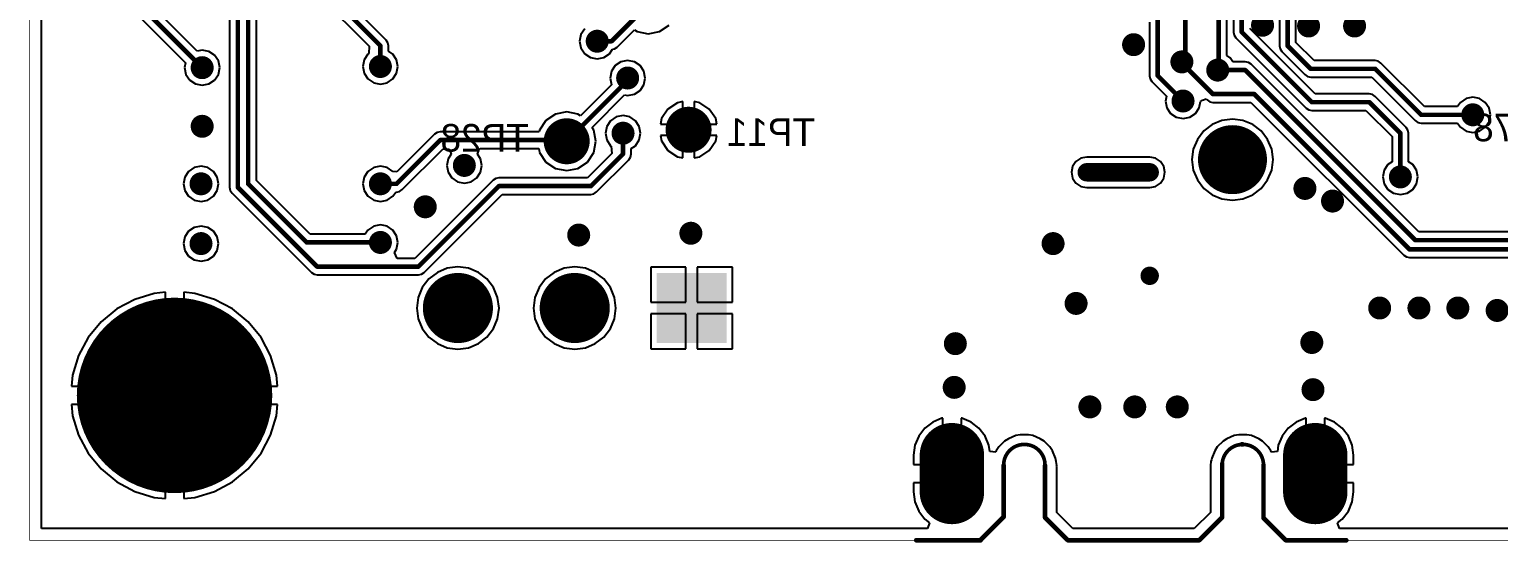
# Model space of a CAD drawing. Extents: x 384 to 458, y 85 to 260.
# Drawn here: x 410.26 to 442.2, y 209.54 to 220.7 of the extents above; entities that cross this region are included whole.
import ezdxf

# ---------------------------------------------------------------- set-up
doc = ezdxf.new("R2010")
doc.units = 0
for name, color, linetype in [('BOTTOMLAYER', 5, 'CONTINUOUS'), ('BOTTOMOVERLAY', 54, 'CONTINUOUS'), ('BOTTOMPASTE', 16, 'CONTINUOUS'), ('MECHANICAL1', 6, 'CONTINUOUS')]:
    doc.layers.add(name, color=color, linetype=linetype)

msp = doc.modelspace()

# ---------------------------------------------------------------- linework, layer by layer
at = {"layer": 'BOTTOMLAYER'}
for p, q in [((410.518, 209.846), (410.518, 257.267)), ((414.609, 224.093), (414.609, 217.267)), ((418.014, 220.468), (415.516, 222.966)), ((436.434, 223.149), (436.434, 220.642)), ((437.434, 223.242), (437.434, 220.342)), ((437.791, 220.416), (437.791, 223.168)), ((415.318, 222.659), (417.647, 220.331)), ((415.191, 217.416), (415.191, 222.606)), ((413.904, 220.227), (412.391, 221.741)), ((412.087, 221.54), (413.652, 219.975)), ((436.291, 220.132), (436.291, 221.367)), ((423.957, 220.653), (424.163, 220.791)), ((434.609, 220.857), (434.609, 219.692)), ((418.053, 220.41), (418.014, 220.468)), ((418.066, 220.342), (418.053, 220.41)), ((422.249, 220.588), (422.22, 220.442)), ((422.22, 220.442), (422.249, 220.295)), ((422.332, 220.712), (422.249, 220.588)), ((423.039, 220.315), (423.414, 220.69)), ((423.414, 220.69), (423.469, 220.653)), ((423.469, 220.653), (423.713, 220.604)), ((423.713, 220.604), (423.957, 220.653)), ((436.434, 220.642), (436.448, 220.573)), ((436.448, 220.573), (436.487, 220.515)), ((436.487, 220.515), (438.012, 218.99)), ((438.212, 219.295), (436.791, 220.716)), ((438.187, 220.02), (437.791, 220.416)), ((414.013, 220.249), (413.904, 220.227)), ((414.159, 220.22), (414.013, 220.249)), ((414.283, 220.137), (414.159, 220.22)), ((414.366, 220.013), (414.283, 220.137)), ((417.617, 220.162), (417.535, 220.038)), ((417.633, 220.172), (417.617, 220.162)), ((417.647, 220.331), (417.633, 220.172)), ((418.066, 220.223), (418.066, 220.342)), ((418.158, 220.162), (418.066, 220.223)), ((418.241, 220.038), (418.158, 220.162)), ((422.249, 220.295), (422.332, 220.171)), ((422.332, 220.171), (422.456, 220.088)), ((422.456, 220.088), (422.602, 220.059)), ((422.602, 220.059), (422.748, 220.088)), ((422.748, 220.088), (422.872, 220.171)), ((422.872, 220.171), (422.937, 220.268)), ((422.937, 220.268), (422.981, 220.277)), ((422.981, 220.277), (423.039, 220.315)), ((436.362, 220.084), (436.291, 220.132)), ((436.424, 219.993), (436.362, 220.084)), ((437.434, 220.342), (437.448, 220.273)), ((437.448, 220.273), (437.487, 220.215)), ((437.487, 220.215), (437.987, 219.715)), ((413.652, 219.975), (413.631, 219.867)), ((413.631, 219.867), (413.66, 219.72)), ((414.395, 219.867), (414.366, 220.013)), ((414.366, 219.72), (414.395, 219.867)), ((417.535, 220.038), (417.505, 219.892)), ((417.505, 219.892), (417.535, 219.745)), ((418.27, 219.892), (418.241, 220.038)), ((418.241, 219.745), (418.27, 219.892)), ((422.91, 219.788), (422.881, 219.642)), ((422.992, 219.912), (422.91, 219.788)), ((423.117, 219.995), (422.992, 219.912)), ((423.263, 220.024), (423.117, 219.995)), ((423.409, 219.995), (423.263, 220.024)), ((423.533, 219.912), (423.409, 219.995)), ((423.616, 219.788), (423.533, 219.912)), ((423.645, 219.642), (423.616, 219.788)), ((436.69, 219.993), (436.424, 219.993)), ((436.759, 219.979), (436.69, 219.993)), ((436.817, 219.94), (436.759, 219.979)), ((440.462, 216.295), (436.817, 219.94)), ((439.513, 220.02), (438.187, 220.02)), ((439.581, 220.006), (439.513, 220.02)), ((439.639, 219.968), (439.581, 220.006)), ((440.587, 219.02), (439.639, 219.968)), ((413.66, 219.72), (413.742, 219.596)), ((413.742, 219.596), (413.867, 219.513)), ((413.867, 219.513), (414.013, 219.484)), ((414.013, 219.484), (414.159, 219.513)), ((414.159, 219.513), (414.283, 219.596)), ((414.283, 219.596), (414.366, 219.72)), ((417.535, 219.745), (417.617, 219.621)), ((417.617, 219.621), (417.742, 219.538)), ((417.742, 219.538), (417.888, 219.509)), ((417.888, 219.509), (418.034, 219.538)), ((418.034, 219.538), (418.158, 219.621)), ((418.158, 219.621), (418.241, 219.745)), ((422.911, 219.493), (422.237, 218.818)), ((422.881, 219.642), (422.91, 219.495)), ((422.91, 219.495), (422.911, 219.493)), ((423.533, 219.371), (423.616, 219.495)), ((423.616, 219.495), (423.645, 219.642)), ((434.609, 219.692), (434.623, 219.623)), ((434.623, 219.623), (434.662, 219.565)), ((434.662, 219.565), (434.977, 219.25)), ((437.987, 219.715), (438.045, 219.677)), ((438.045, 219.677), (438.113, 219.663)), ((438.113, 219.663), (439.439, 219.663)), ((439.439, 219.663), (440.387, 218.715)), ((422.49, 218.566), (423.196, 219.273)), ((423.196, 219.273), (423.263, 219.259)), ((423.263, 219.259), (423.409, 219.288)), ((423.409, 219.288), (423.533, 219.371)), ((424.463, 219.129), (424.344, 219.105)), ((424.463, 218.642), (424.463, 219.129)), ((424.832, 219.105), (424.713, 219.129)), ((424.713, 219.129), (424.713, 218.642)), ((434.977, 219.25), (434.956, 219.142)), ((434.956, 219.142), (434.985, 218.995)), ((435.691, 218.995), (435.718, 219.13)), ((435.718, 219.13), (435.762, 219.157)), ((435.762, 219.157), (435.841, 219.186)), ((435.841, 219.186), (435.862, 219.165)), ((435.862, 219.165), (435.92, 219.127)), ((435.92, 219.127), (435.988, 219.113)), ((439.388, 219.295), (438.212, 219.295)), ((439.456, 219.281), (439.388, 219.295)), ((439.514, 219.243), (439.456, 219.281)), ((440.189, 218.568), (439.514, 219.243)), ((441.492, 219.195), (441.367, 219.112)), ((441.638, 219.224), (441.492, 219.195)), ((441.784, 219.195), (441.638, 219.224)), ((441.908, 219.112), (441.784, 219.195)), ((421.694, 218.855), (421.487, 218.717)), ((421.938, 218.904), (421.694, 218.855)), ((422.182, 218.855), (421.938, 218.904)), ((422.237, 218.818), (422.182, 218.855)), ((423.163, 218.824), (423.017, 218.795)), ((423.309, 218.795), (423.163, 218.824)), ((424.137, 218.967), (423.999, 218.76)), ((424.344, 219.105), (424.137, 218.967)), ((425.038, 218.967), (424.832, 219.105)), ((425.177, 218.76), (425.038, 218.967)), ((434.985, 218.995), (435.067, 218.871)), ((435.067, 218.871), (435.192, 218.788)), ((435.484, 218.788), (435.608, 218.871)), ((435.608, 218.871), (435.691, 218.995)), ((435.988, 219.113), (436.814, 219.113)), ((436.814, 219.113), (440.137, 215.79)), ((438.012, 218.99), (438.07, 218.952)), ((438.07, 218.952), (438.138, 218.938)), ((438.138, 218.938), (439.314, 218.938)), ((439.314, 218.938), (439.884, 218.368)), ((441.306, 219.02), (440.587, 219.02)), ((441.367, 219.112), (441.306, 219.02)), ((441.991, 218.988), (441.908, 219.112)), ((442.02, 218.842), (441.991, 218.988)), ((441.991, 218.695), (442.02, 218.842)), ((421.349, 218.51), (421.341, 218.47)), ((421.487, 218.717), (421.349, 218.51)), ((422.527, 218.51), (422.49, 218.566)), ((422.575, 218.267), (422.527, 218.51)), ((422.81, 218.588), (422.781, 218.442)), ((422.892, 218.712), (422.81, 218.588)), ((423.017, 218.795), (422.892, 218.712)), ((423.433, 218.712), (423.309, 218.795)), ((423.516, 218.588), (423.433, 218.712)), ((423.545, 218.442), (423.516, 218.588)), ((423.999, 218.76), (423.975, 218.642)), ((423.975, 218.642), (424.463, 218.642)), ((424.713, 218.642), (425.2, 218.642)), ((425.2, 218.642), (425.177, 218.76)), ((435.192, 218.788), (435.338, 218.759)), ((435.338, 218.759), (435.484, 218.788)), ((435.789, 218.491), (435.649, 218.308)), ((435.972, 218.631), (435.789, 218.491)), ((436.184, 218.719), (435.972, 218.631)), ((436.413, 218.749), (436.184, 218.719)), ((436.641, 218.719), (436.413, 218.749)), ((436.854, 218.631), (436.641, 218.719)), ((437.037, 218.491), (436.854, 218.631)), ((437.177, 218.308), (437.037, 218.491)), ((440.228, 218.51), (440.189, 218.568)), ((440.241, 218.442), (440.228, 218.51)), ((440.387, 218.715), (440.445, 218.677)), ((440.445, 218.677), (440.513, 218.663)), ((440.513, 218.663), (441.306, 218.663)), ((441.306, 218.663), (441.367, 218.571)), ((441.367, 218.571), (441.492, 218.488)), ((441.492, 218.488), (441.638, 218.459)), ((441.638, 218.459), (441.784, 218.488)), ((441.784, 218.488), (441.908, 218.571)), ((441.908, 218.571), (441.991, 218.695)), ((419.062, 218.418), (418.247, 217.603)), ((419.12, 218.456), (419.062, 218.418)), ((419.188, 218.47), (419.12, 218.456)), ((421.341, 218.47), (419.188, 218.47)), ((422.527, 218.023), (422.575, 218.267)), ((422.781, 218.442), (422.81, 218.295)), ((422.81, 218.295), (422.892, 218.171)), ((422.892, 218.171), (422.908, 218.161)), ((423.341, 218.11), (423.433, 218.171)), ((423.433, 218.171), (423.516, 218.295)), ((423.516, 218.295), (423.545, 218.442)), ((424.463, 218.392), (423.975, 218.392)), ((423.975, 218.392), (423.999, 218.273)), ((423.999, 218.273), (424.137, 218.066)), ((424.463, 217.904), (424.463, 218.392)), ((425.2, 218.392), (424.713, 218.392)), ((424.713, 218.392), (424.713, 217.904)), ((425.038, 218.066), (425.177, 218.273)), ((425.177, 218.273), (425.2, 218.392)), ((435.649, 218.308), (435.56, 218.095)), ((437.265, 218.095), (437.177, 218.308)), ((439.884, 218.368), (439.884, 217.823)), ((440.241, 217.823), (440.241, 218.442)), ((418.364, 217.215), (419.251, 218.102)), ((419.251, 218.102), (419.382, 218.096)), ((419.36, 217.888), (419.33, 217.742)), ((419.425, 217.986), (419.36, 217.888)), ((419.382, 218.096), (419.395, 218.078)), ((419.395, 218.078), (419.425, 217.986)), ((420, 217.986), (420.031, 218.078)), ((420.066, 217.888), (420, 217.986)), ((420.031, 218.078), (420.057, 218.113)), ((420.057, 218.113), (421.331, 218.113)), ((420.095, 217.742), (420.066, 217.888)), ((421.331, 218.113), (421.349, 218.023)), ((421.349, 218.023), (421.487, 217.816)), ((422.388, 217.816), (422.527, 218.023)), ((422.922, 218.003), (422.389, 217.47)), ((422.589, 217.165), (423.289, 217.865)), ((422.908, 218.161), (422.922, 218.003)), ((423.289, 217.865), (423.328, 217.923)), ((423.328, 217.923), (423.341, 217.992)), ((423.341, 217.992), (423.341, 218.11)), ((423.341, 217.992), (423.341, 217.992)), ((424.137, 218.066), (424.344, 217.928)), ((424.344, 217.928), (424.463, 217.904)), ((424.713, 217.904), (424.832, 217.928)), ((424.832, 217.928), (425.038, 218.066)), ((433.117, 217.898), (433.01, 217.826)), ((433.244, 217.923), (433.117, 217.898)), ((434.613, 217.923), (433.244, 217.923)), ((434.74, 217.898), (434.613, 217.923)), ((434.847, 217.826), (434.74, 217.898)), ((435.56, 218.095), (435.53, 217.867)), ((435.53, 217.867), (435.56, 217.638)), ((437.295, 217.867), (437.265, 218.095)), ((437.265, 217.638), (437.295, 217.867)), ((413.717, 217.612), (413.635, 217.488)), ((413.842, 217.695), (413.717, 217.612)), ((413.988, 217.724), (413.842, 217.695)), ((414.134, 217.695), (413.988, 217.724)), ((414.258, 217.612), (414.134, 217.695)), ((414.341, 217.488), (414.258, 217.612)), ((417.617, 217.612), (417.535, 217.488)), ((417.742, 217.695), (417.617, 217.612)), ((417.888, 217.724), (417.742, 217.695)), ((418.034, 217.695), (417.888, 217.724)), ((418.158, 217.612), (418.034, 217.695)), ((418.247, 217.603), (418.158, 217.612)), ((419.33, 217.742), (419.36, 217.595)), ((419.36, 217.595), (419.442, 217.471)), ((419.983, 217.471), (420.066, 217.595)), ((420.066, 217.595), (420.095, 217.742)), ((421.487, 217.816), (421.694, 217.678)), ((421.694, 217.678), (421.938, 217.629)), ((421.938, 217.629), (422.182, 217.678)), ((422.182, 217.678), (422.388, 217.816)), ((432.938, 217.718), (432.913, 217.592)), ((432.913, 217.592), (432.938, 217.465)), ((433.01, 217.826), (432.938, 217.718)), ((434.919, 217.718), (434.847, 217.826)), ((434.944, 217.592), (434.919, 217.718)), ((434.919, 217.465), (434.944, 217.592)), ((435.56, 217.638), (435.649, 217.425)), ((437.177, 217.425), (437.265, 217.638)), ((439.71, 217.638), (439.68, 217.492)), ((439.792, 217.762), (439.71, 217.638)), ((439.884, 217.823), (439.792, 217.762)), ((440.333, 217.762), (440.241, 217.823)), ((440.416, 217.638), (440.333, 217.762)), ((440.445, 217.492), (440.416, 217.638)), ((413.635, 217.488), (413.605, 217.342)), ((413.605, 217.342), (413.635, 217.195)), ((414.37, 217.342), (414.341, 217.488)), ((414.341, 217.195), (414.37, 217.342)), ((414.609, 217.267), (414.623, 217.198)), ((416.362, 216.245), (415.191, 217.416)), ((417.535, 217.488), (417.505, 217.342)), ((417.505, 217.342), (417.535, 217.195)), ((418.306, 217.177), (418.364, 217.215)), ((420.337, 217.418), (418.639, 215.72)), ((419.442, 217.471), (419.567, 217.388)), ((419.567, 217.388), (419.713, 217.359)), ((419.713, 217.359), (419.859, 217.388)), ((419.859, 217.388), (419.983, 217.471)), ((420.395, 217.456), (420.337, 217.418)), ((420.463, 217.47), (420.395, 217.456)), ((422.389, 217.47), (420.463, 217.47)), ((420.463, 217.47), (420.463, 217.47)), ((432.938, 217.465), (433.01, 217.357)), ((433.01, 217.357), (433.117, 217.285)), ((433.117, 217.285), (433.244, 217.26)), ((433.244, 217.26), (434.613, 217.26)), ((434.613, 217.26), (434.74, 217.285)), ((434.74, 217.285), (434.847, 217.357)), ((434.847, 217.357), (434.919, 217.465)), ((435.649, 217.425), (435.789, 217.243)), ((435.789, 217.243), (435.972, 217.102)), ((436.854, 217.102), (437.037, 217.243)), ((437.037, 217.243), (437.177, 217.425)), ((439.68, 217.492), (439.71, 217.345)), ((439.71, 217.345), (439.792, 217.221)), ((439.792, 217.221), (439.917, 217.138)), ((440.209, 217.138), (440.333, 217.221)), ((440.333, 217.221), (440.416, 217.345)), ((440.416, 217.345), (440.445, 217.492)), ((413.635, 217.195), (413.717, 217.071)), ((413.717, 217.071), (413.842, 216.988)), ((413.842, 216.988), (413.988, 216.959)), ((413.988, 216.959), (414.134, 216.988)), ((414.134, 216.988), (414.258, 217.071)), ((414.258, 217.071), (414.341, 217.195)), ((414.623, 217.198), (414.662, 217.14)), ((414.662, 217.14), (416.387, 215.415)), ((417.535, 217.195), (417.617, 217.071)), ((417.617, 217.071), (417.742, 216.988)), ((417.742, 216.988), (417.888, 216.959)), ((417.888, 216.959), (418.034, 216.988)), ((418.034, 216.988), (418.158, 217.071)), ((418.158, 217.071), (418.22, 217.163)), ((418.22, 217.163), (418.238, 217.163)), ((418.238, 217.163), (418.306, 217.177)), ((418.839, 215.415), (420.537, 217.113)), ((420.537, 217.113), (422.463, 217.113)), ((422.463, 217.113), (422.531, 217.127)), ((422.531, 217.127), (422.589, 217.165)), ((435.972, 217.102), (436.184, 217.014)), ((436.184, 217.014), (436.413, 216.984)), ((436.413, 216.984), (436.641, 217.014)), ((436.641, 217.014), (436.854, 217.102)), ((439.917, 217.138), (440.063, 217.109)), ((440.063, 217.109), (440.209, 217.138)), ((413.717, 216.312), (413.635, 216.188)), ((413.842, 216.395), (413.717, 216.312)), ((413.988, 216.424), (413.842, 216.395)), ((414.134, 216.395), (413.988, 216.424)), ((414.258, 216.312), (414.134, 216.395)), ((414.341, 216.188), (414.258, 216.312)), ((417.617, 216.337), (417.556, 216.245)), ((417.742, 216.42), (417.617, 216.337)), ((417.888, 216.449), (417.742, 216.42)), ((418.034, 216.42), (417.888, 216.449)), ((418.158, 216.337), (418.034, 216.42)), ((418.241, 216.213), (418.158, 216.337)), ((444.521, 216.295), (440.462, 216.295)), ((413.635, 216.188), (413.605, 216.042)), ((413.605, 216.042), (413.635, 215.895)), ((414.37, 216.042), (414.341, 216.188)), ((414.341, 215.895), (414.37, 216.042)), ((417.556, 216.245), (416.362, 216.245)), ((418.27, 216.067), (418.241, 216.213)), ((418.241, 215.92), (418.27, 216.067)), ((413.635, 215.895), (413.717, 215.771)), ((413.717, 215.771), (413.842, 215.688)), ((413.842, 215.688), (413.988, 215.659)), ((413.988, 215.659), (414.134, 215.688)), ((414.134, 215.688), (414.258, 215.771)), ((414.258, 215.771), (414.341, 215.895)), ((418.192, 215.847), (418.241, 215.92)), ((418.255, 215.72), (418.192, 215.847)), ((418.639, 215.72), (418.255, 215.72)), ((440.137, 215.79), (440.195, 215.752)), ((440.195, 215.752), (440.263, 215.738)), ((440.263, 215.738), (444.763, 215.738)), ((416.387, 215.415), (416.387, 215.415)), ((416.387, 215.415), (416.445, 215.377)), ((416.445, 215.377), (416.513, 215.363)), ((416.513, 215.363), (416.513, 215.363)), ((416.513, 215.363), (418.713, 215.363)), ((418.713, 215.363), (418.781, 215.377)), ((418.781, 215.377), (418.839, 215.415)), ((419.126, 215.416), (418.94, 215.274)), ((419.341, 215.506), (419.126, 215.416)), ((419.573, 215.536), (419.341, 215.506)), ((419.804, 215.506), (419.573, 215.536)), ((420.02, 215.416), (419.804, 215.506)), ((420.205, 215.274), (420.02, 215.416)), ((421.666, 215.416), (421.48, 215.274)), ((421.881, 215.506), (421.666, 215.416)), ((422.113, 215.536), (421.881, 215.506)), ((422.344, 215.506), (422.113, 215.536)), ((422.56, 215.416), (422.344, 215.506)), ((422.745, 215.274), (422.56, 215.416)), ((424.528, 215.529), (423.766, 215.529)), ((423.766, 215.529), (423.766, 214.767)), ((424.528, 214.767), (424.528, 215.529)), ((425.54, 215.529), (424.778, 215.529)), ((424.778, 215.529), (424.778, 214.767)), ((425.54, 214.767), (425.54, 215.529)), ((413.213, 214.983), (412.972, 214.959)), ((413.213, 212.942), (413.213, 214.983)), ((413.854, 214.959), (413.613, 214.983)), ((413.613, 214.983), (413.613, 212.942)), ((418.798, 215.089), (418.709, 214.873)), ((418.94, 215.274), (418.798, 215.089)), ((420.348, 215.089), (420.205, 215.274)), ((420.437, 214.873), (420.348, 215.089)), ((421.338, 215.089), (421.249, 214.873)), ((421.48, 215.274), (421.338, 215.089)), ((422.888, 215.089), (422.745, 215.274)), ((422.977, 214.873), (422.888, 215.089)), ((412.548, 214.83), (412.157, 214.621)), ((412.972, 214.959), (412.548, 214.83)), ((414.278, 214.83), (413.854, 214.959)), ((414.669, 214.621), (414.278, 214.83)), ((418.709, 214.873), (418.678, 214.642)), ((420.468, 214.642), (420.437, 214.873)), ((421.249, 214.873), (421.218, 214.642)), ((423.008, 214.642), (422.977, 214.873)), ((423.766, 214.767), (424.528, 214.767)), ((424.778, 214.767), (425.54, 214.767)), ((411.814, 214.34), (411.533, 213.998)), ((412.157, 214.621), (411.814, 214.34)), ((415.012, 214.34), (414.669, 214.621)), ((415.293, 213.998), (415.012, 214.34)), ((418.678, 214.642), (418.709, 214.41)), ((418.709, 214.41), (418.798, 214.194)), ((420.348, 214.194), (420.437, 214.41)), ((420.437, 214.41), (420.468, 214.642)), ((421.218, 214.642), (421.249, 214.41)), ((421.249, 214.41), (421.338, 214.194)), ((422.888, 214.194), (422.977, 214.41)), ((422.977, 214.41), (423.008, 214.642)), ((424.528, 214.517), (423.766, 214.517)), ((423.766, 214.517), (423.766, 213.755)), ((424.528, 213.755), (424.528, 214.517)), ((425.54, 214.517), (424.778, 214.517)), ((424.778, 214.517), (424.778, 213.755)), ((425.54, 213.755), (425.54, 214.517)), ((418.798, 214.194), (418.94, 214.009)), ((420.205, 214.009), (420.348, 214.194)), ((421.338, 214.194), (421.48, 214.009)), ((422.745, 214.009), (422.888, 214.194)), ((411.533, 213.998), (411.324, 213.607)), ((415.502, 213.607), (415.293, 213.998)), ((418.94, 214.009), (419.126, 213.867)), ((419.126, 213.867), (419.341, 213.777)), ((419.341, 213.777), (419.573, 213.747)), ((419.573, 213.747), (419.804, 213.777)), ((419.804, 213.777), (420.02, 213.867)), ((420.02, 213.867), (420.205, 214.009)), ((421.48, 214.009), (421.666, 213.867)), ((421.666, 213.867), (421.881, 213.777)), ((421.881, 213.777), (422.113, 213.747)), ((422.113, 213.747), (422.344, 213.777)), ((422.344, 213.777), (422.56, 213.867)), ((422.56, 213.867), (422.745, 214.009)), ((423.766, 213.755), (424.528, 213.755)), ((424.778, 213.755), (425.54, 213.755)), ((411.324, 213.607), (411.195, 213.183)), ((415.63, 213.183), (415.502, 213.607)), ((411.195, 213.183), (411.172, 212.942)), ((415.654, 212.942), (415.63, 213.183)), ((411.172, 212.942), (413.213, 212.942)), ((413.613, 212.942), (415.654, 212.942)), ((413.213, 212.542), (411.172, 212.542)), ((411.172, 212.542), (411.195, 212.301)), ((413.213, 210.5), (413.213, 212.542)), ((415.654, 212.542), (413.613, 212.542)), ((413.613, 212.542), (413.613, 210.5)), ((415.63, 212.301), (415.654, 212.542)), ((411.195, 212.301), (411.324, 211.876)), ((415.502, 211.876), (415.63, 212.301)), ((429.897, 212.162), (429.724, 212.03)), ((430.097, 212.245), (429.897, 212.162)), ((430.113, 212.247), (430.097, 212.245)), ((430.113, 211.242), (430.113, 212.247)), ((430.528, 212.245), (430.513, 212.247)), ((430.513, 212.247), (430.513, 211.042)), ((430.729, 212.162), (430.528, 212.245)), ((430.901, 212.03), (430.729, 212.162)), ((437.797, 212.162), (437.624, 212.03)), ((437.997, 212.245), (437.797, 212.162)), ((438.013, 212.247), (437.997, 212.245)), ((438.013, 211.042), (438.013, 212.247)), ((438.428, 212.245), (438.413, 212.247)), ((438.413, 212.247), (438.413, 211.242)), ((438.629, 212.162), (438.428, 212.245)), ((438.801, 212.03), (438.629, 212.162)), ((411.324, 211.876), (411.533, 211.486)), ((415.293, 211.486), (415.502, 211.876)), ((429.592, 211.858), (429.509, 211.657)), ((429.724, 212.03), (429.592, 211.858)), ((431.033, 211.858), (430.901, 212.03)), ((431.117, 211.657), (431.033, 211.858)), ((431.54, 211.801), (431.458, 211.746)), ((431.703, 211.868), (431.54, 211.801)), ((431.8, 211.888), (431.703, 211.868)), ((431.976, 211.888), (431.8, 211.888)), ((432.073, 211.868), (431.976, 211.888)), ((432.235, 211.801), (432.073, 211.868)), ((432.318, 211.746), (432.235, 211.801)), ((436.29, 211.801), (436.208, 211.746)), ((436.453, 211.868), (436.29, 211.801)), ((436.55, 211.888), (436.453, 211.868)), ((436.726, 211.888), (436.55, 211.888)), ((436.823, 211.868), (436.726, 211.888)), ((436.985, 211.801), (436.823, 211.868)), ((437.068, 211.746), (436.985, 211.801)), ((437.492, 211.858), (437.409, 211.657)), ((437.624, 212.03), (437.492, 211.858)), ((438.933, 211.858), (438.801, 212.03)), ((439.017, 211.657), (438.933, 211.858)), ((411.533, 211.486), (411.814, 211.143)), ((415.012, 211.143), (415.293, 211.486)), ((429.509, 211.657), (429.481, 211.442)), ((431.134, 211.523), (431.117, 211.657)), ((431.265, 211.506), (431.134, 211.523)), ((431.278, 211.539), (431.265, 211.506)), ((431.333, 211.622), (431.278, 211.539)), ((431.458, 211.746), (431.333, 211.622)), ((431.458, 211.746), (431.458, 211.746)), ((432.442, 211.622), (432.318, 211.746)), ((432.497, 211.539), (432.442, 211.622)), ((432.442, 211.622), (432.442, 211.622)), ((432.565, 211.377), (432.497, 211.539)), ((436.028, 211.539), (435.961, 211.377)), ((436.083, 211.622), (436.028, 211.539)), ((436.208, 211.746), (436.083, 211.622)), ((436.208, 211.746), (436.208, 211.746)), ((437.192, 211.622), (437.068, 211.746)), ((437.247, 211.539), (437.192, 211.622)), ((437.192, 211.622), (437.192, 211.622)), ((437.261, 211.506), (437.247, 211.539)), ((437.391, 211.523), (437.261, 211.506)), ((437.409, 211.657), (437.391, 211.523)), ((439.045, 211.442), (439.017, 211.657)), ((411.814, 211.143), (412.157, 210.862)), ((414.669, 210.862), (415.012, 211.143)), ((429.481, 211.442), (429.481, 211.242)), ((429.481, 211.242), (430.113, 211.242)), ((432.572, 211.34), (432.565, 211.377)), ((432.583, 211.304), (432.572, 211.34)), ((432.592, 211.217), (432.583, 211.304)), ((432.59, 211.204), (432.592, 211.217)), ((432.593, 211.192), (432.59, 211.204)), ((432.593, 210.197), (432.593, 211.192)), ((435.935, 211.204), (435.933, 211.192)), ((435.933, 211.192), (435.933, 210.197)), ((435.943, 211.304), (435.934, 211.217)), ((435.934, 211.217), (435.935, 211.204)), ((435.954, 211.34), (435.943, 211.304)), ((435.961, 211.377), (435.954, 211.34)), ((438.413, 211.242), (439.045, 211.242)), ((439.045, 211.242), (439.045, 211.442)), ((412.157, 210.862), (412.548, 210.653)), ((414.278, 210.653), (414.669, 210.862)), ((430.313, 210.842), (429.481, 210.842)), ((429.481, 210.842), (429.481, 210.642)), ((430.513, 211.042), (430.313, 211.042)), ((430.313, 211.042), (430.313, 210.842)), ((438.213, 211.042), (438.013, 211.042)), ((438.213, 210.842), (438.213, 211.042)), ((439.045, 210.842), (438.213, 210.842)), ((439.045, 210.642), (439.045, 210.842)), ((412.548, 210.653), (412.972, 210.524)), ((412.972, 210.524), (413.213, 210.5)), ((413.613, 210.5), (413.854, 210.524)), ((413.854, 210.524), (414.278, 210.653)), ((429.481, 210.642), (429.509, 210.426)), ((439.017, 210.426), (439.045, 210.642)), ((429.509, 210.426), (429.592, 210.226)), ((429.592, 210.226), (429.724, 210.053)), ((432.943, 209.846), (432.593, 210.197)), ((435.933, 210.197), (435.582, 209.846)), ((438.801, 210.053), (438.933, 210.226)), ((438.933, 210.226), (439.017, 210.426)), ((429.724, 210.053), (429.828, 209.973)), ((429.828, 209.973), (429.785, 209.846)), ((438.697, 209.973), (438.801, 210.053)), ((438.74, 209.846), (438.697, 209.973)), ((429.785, 209.846), (410.518, 209.846)), ((435.582, 209.846), (432.943, 209.846)), ((458.008, 209.846), (438.74, 209.846))]:
    msp.add_line(p, q, dxfattribs=at)
for points, const_width in [([(415.013, 217.342), (415.013, 225.267)], 0.1), ([(436.613, 220.642), (436.613, 225.242)], 0.1), ([(414.788, 217.267), (414.788, 224.167)], 0.1), ([(437.613, 220.342), (437.613, 223.242)], 0.1), ([(415.338, 222.892), (417.888, 220.342)], 0.1), ([(412.213, 221.667), (414.013, 219.867)], 0.1), ([(435.388, 220.067), (435.388, 221.667)], 0.1), ([(434.788, 219.692), (434.788, 221.567)], 0.1), ([(436.113, 219.835), (436.113, 221.367)], 0.1), ([(422.913, 220.442), (423.713, 221.242)], 0.1), ([(422.602, 220.442), (422.913, 220.442)], 0.1), ([(436.613, 220.642), (438.138, 219.117)], 0.1), ([(417.888, 219.892), (417.888, 220.342)], 0.1), ([(435.313, 219.992), (435.388, 220.067)], 0.1), ([(437.613, 220.342), (438.113, 219.842)], 0.1), ([(435.313, 219.967), (435.313, 219.992)], 0.1), ([(435.313, 219.967), (435.988, 219.292)], 0.1), ([(436.092, 219.814), (436.113, 219.835)], 0.1), ([(436.092, 219.814), (436.69, 219.814)], 0.1), ([(436.69, 219.814), (440.388, 216.117)], 0.1), ([(438.113, 219.842), (439.513, 219.842)], 0.1), ([(439.513, 219.842), (440.513, 218.842)], 0.1), ([(421.938, 218.267), (423.313, 219.642)], 0.1), ([(423.263, 219.642), (423.313, 219.642)], 0.1), ([(434.788, 219.692), (435.338, 219.142)], 0.1), ([(435.988, 219.292), (436.888, 219.292)], 0.1), ([(436.888, 219.292), (440.263, 215.917)], 0.1), ([(438.138, 219.117), (439.388, 219.117)], 0.1), ([(439.388, 219.117), (440.063, 218.442)], 0.1), ([(440.513, 218.842), (441.638, 218.842)], 0.1), ([(423.163, 217.992), (423.163, 218.442)], 0.1), ([(440.063, 217.492), (440.063, 218.442)], 0.1), ([(418.238, 217.342), (419.188, 218.292)], 0.1), ([(419.188, 218.292), (421.913, 218.292)], 0.1), ([(421.913, 218.292), (421.938, 218.267)], 0.1), ([(421.938, 218.267), (421.938, 218.267)], 0.1), ([(422.463, 217.292), (423.163, 217.992)], 0.1), ([(433.244, 217.592), (434.613, 217.592)], 0.4), ([(414.788, 217.267), (416.513, 215.542)], 0.1), ([(415.013, 217.342), (416.288, 216.067)], 0.1), ([(417.888, 217.342), (418.238, 217.342)], 0.1), ([(418.713, 215.542), (420.463, 217.292)], 0.1), ([(420.463, 217.292), (422.463, 217.292)], 0.1), ([(416.288, 216.067), (417.888, 216.067)], 0.1), ([(440.263, 215.917), (444.763, 215.917)], 0.1), ([(440.388, 216.117), (444.68, 216.117)], 0.1), ([(416.513, 215.542), (418.713, 215.542)], 0.1), ([(430.313, 211.442), (430.313, 210.642)], 1.4), ([(438.213, 211.442), (438.213, 210.642)], 1.4)]:
    msp.add_lwpolyline(points, dxfattribs=dict(at, const_width=const_width))
for points, const_width in [([(436.942, 220.789, 1), (437.192, 220.789, 1)], 0.25), ([(437.942, 220.773, 1), (438.192, 220.773, 1)], 0.25), ([(438.942, 220.773, 1), (439.192, 220.773, 1)], 0.25), ([(422.477, 220.442, 1), (422.727, 220.442, 1)], 0.25), ([(422.577, 220.442, 1), (422.627, 220.442, 1)], 0.05), ([(422.888, 220.442, 1), (422.938, 220.442, 1)], 0.05), ([(422.888, 220.442, 1), (422.938, 220.442, 1)], 0.05), ([(434.138, 220.367, 1), (434.388, 220.367, 1)], 0.25), ([(436.588, 220.642, 1), (436.638, 220.642, 1)], 0.05), ([(436.588, 220.642, 1), (436.638, 220.642, 1)], 0.05), ([(413.888, 219.867, 1), (414.138, 219.867, 1)], 0.25), ([(417.763, 219.892, 1), (418.013, 219.892, 1)], 0.25), ([(417.863, 220.342, 1), (417.913, 220.342, 1)], 0.05), ([(417.863, 220.342, 1), (417.913, 220.342, 1)], 0.05), ([(435.188, 219.992, 1), (435.438, 219.992, 1)], 0.25), ([(435.363, 220.067, 1), (435.413, 220.067, 1)], 0.05), ([(435.363, 220.067, 1), (435.413, 220.067, 1)], 0.05), ([(437.588, 220.342, 1), (437.638, 220.342, 1)], 0.05), ([(437.588, 220.342, 1), (437.638, 220.342, 1)], 0.05), ([(413.988, 219.867, 1), (414.038, 219.867, 1)], 0.05), ([(417.863, 219.892, 1), (417.913, 219.892, 1)], 0.05), ([(423.138, 219.642, 1), (423.388, 219.642, 1)], 0.25), ([(435.288, 219.992, 1), (435.338, 219.992, 1)], 0.05), ([(435.288, 219.992, 1), (435.338, 219.992, 1)], 0.05), ([(435.288, 219.967, 1), (435.338, 219.967, 1)], 0.05), ([(435.288, 219.967, 1), (435.338, 219.967, 1)], 0.05), ([(435.967, 219.814, 1), (436.217, 219.814, 1)], 0.25), ([(436.067, 219.814, 1), (436.117, 219.814, 1)], 0.05), ([(436.067, 219.814, 1), (436.117, 219.814, 1)], 0.05), ([(436.088, 219.835, 1), (436.138, 219.835, 1)], 0.05), ([(436.088, 219.835, 1), (436.138, 219.835, 1)], 0.05), ([(436.665, 219.814, 1), (436.715, 219.814, 1)], 0.05), ([(436.665, 219.814, 1), (436.715, 219.814, 1)], 0.05), ([(438.088, 219.842, 1), (438.138, 219.842, 1)], 0.05), ([(438.088, 219.842, 1), (438.138, 219.842, 1)], 0.05), ([(439.488, 219.842, 1), (439.538, 219.842, 1)], 0.05), ([(439.488, 219.842, 1), (439.538, 219.842, 1)], 0.05), ([(423.238, 219.642, 1), (423.288, 219.642, 1)], 0.05), ([(423.288, 219.642, 1), (423.338, 219.642, 1)], 0.05), ([(423.288, 219.642, 1), (423.338, 219.642, 1)], 0.05), ([(434.763, 219.692, 1), (434.813, 219.692, 1)], 0.05), ([(434.763, 219.692, 1), (434.813, 219.692, 1)], 0.05), ([(435.213, 219.142, 1), (435.463, 219.142, 1)], 0.25), ([(435.313, 219.142, 1), (435.363, 219.142, 1)], 0.05), ([(435.963, 219.292, 1), (436.013, 219.292, 1)], 0.05), ([(435.963, 219.292, 1), (436.013, 219.292, 1)], 0.05), ([(436.863, 219.292, 1), (436.913, 219.292, 1)], 0.05), ([(436.863, 219.292, 1), (436.913, 219.292, 1)], 0.05), ([(438.113, 219.117, 1), (438.163, 219.117, 1)], 0.05), ([(438.113, 219.117, 1), (438.163, 219.117, 1)], 0.05), ([(439.363, 219.117, 1), (439.413, 219.117, 1)], 0.05), ([(439.363, 219.117, 1), (439.413, 219.117, 1)], 0.05), ([(413.888, 218.592, 1), (414.138, 218.592, 1)], 0.25), ([(424.338, 218.517, 1), (424.838, 218.517, 1)], 0.5), ([(440.488, 218.842, 1), (440.538, 218.842, 1)], 0.05), ([(440.488, 218.842, 1), (440.538, 218.842, 1)], 0.05), ([(441.513, 218.842, 1), (441.763, 218.842, 1)], 0.25), ([(441.613, 218.842, 1), (441.663, 218.842, 1)], 0.05), ([(421.688, 218.267, 1), (422.188, 218.267, 1)], 0.5), ([(423.038, 218.442, 1), (423.288, 218.442, 1)], 0.25), ([(423.138, 218.442, 1), (423.188, 218.442, 1)], 0.05), ([(436.038, 217.867, 1), (436.788, 217.867, 1)], 0.75), ([(440.038, 218.442, 1), (440.088, 218.442, 1)], 0.05), ([(440.038, 218.442, 1), (440.088, 218.442, 1)], 0.05), ([(419.163, 218.292, 1), (419.213, 218.292, 1)], 0.05), ([(419.163, 218.292, 1), (419.213, 218.292, 1)], 0.05), ([(421.888, 218.292, 1), (421.938, 218.292, 1)], 0.05), ([(421.888, 218.292, 1), (421.938, 218.292, 1)], 0.05), ([(421.913, 218.267, 1), (421.963, 218.267, 1)], 0.05), ([(421.913, 218.267, 1), (421.963, 218.267, 1)], 0.05), ([(421.913, 218.267, 1), (421.963, 218.267, 1)], 0.05), ([(421.913, 218.267, 1), (421.963, 218.267, 1)], 0.05), ([(419.588, 217.742, 1), (419.838, 217.742, 1)], 0.25), ([(423.138, 217.992, 1), (423.188, 217.992, 1)], 0.05), ([(423.138, 217.992, 1), (423.188, 217.992, 1)], 0.05), ([(413.863, 217.342, 1), (414.113, 217.342, 1)], 0.25), ([(417.763, 217.342, 1), (418.013, 217.342, 1)], 0.25), ([(433.144, 217.592, 1), (433.344, 217.592, 1)], 0.2), ([(433.144, 217.592, 1), (433.344, 217.592, 1)], 0.2), ([(434.513, 217.592, 1), (434.713, 217.592, 1)], 0.2), ([(434.513, 217.592, 1), (434.713, 217.592, 1)], 0.2), ([(439.938, 217.492, 1), (440.188, 217.492, 1)], 0.25), ([(440.038, 217.492, 1), (440.088, 217.492, 1)], 0.05), ([(414.763, 217.267, 1), (414.813, 217.267, 1)], 0.05), ([(414.763, 217.267, 1), (414.813, 217.267, 1)], 0.05), ([(414.988, 217.342, 1), (415.038, 217.342, 1)], 0.05), ([(414.988, 217.342, 1), (415.038, 217.342, 1)], 0.05), ([(417.863, 217.342, 1), (417.913, 217.342, 1)], 0.05), ([(418.213, 217.342, 1), (418.263, 217.342, 1)], 0.05), ([(418.213, 217.342, 1), (418.263, 217.342, 1)], 0.05), ([(420.438, 217.292, 1), (420.488, 217.292, 1)], 0.05), ([(420.438, 217.292, 1), (420.488, 217.292, 1)], 0.05), ([(422.438, 217.292, 1), (422.488, 217.292, 1)], 0.05), ([(422.438, 217.292, 1), (422.488, 217.292, 1)], 0.05), ([(437.863, 217.242, 1), (438.113, 217.242, 1)], 0.25), ([(438.463, 216.967, 1), (438.713, 216.967, 1)], 0.25), ([(418.738, 216.842, 1), (418.988, 216.842, 1)], 0.25), ([(413.863, 216.042, 1), (414.113, 216.042, 1)], 0.25), ([(417.763, 216.067, 1), (418.013, 216.067, 1)], 0.25), ([(422.074, 216.228, 1), (422.324, 216.228, 1)], 0.25), ([(424.513, 216.267, 1), (424.763, 216.267, 1)], 0.25), ([(432.388, 216.042, 1), (432.638, 216.042, 1)], 0.25), ([(416.263, 216.067, 1), (416.313, 216.067, 1)], 0.05), ([(416.263, 216.067, 1), (416.313, 216.067, 1)], 0.05), ([(417.863, 216.067, 1), (417.913, 216.067, 1)], 0.05), ([(440.238, 215.917, 1), (440.288, 215.917, 1)], 0.05), ([(440.238, 215.917, 1), (440.288, 215.917, 1)], 0.05), ([(440.363, 216.117, 1), (440.413, 216.117, 1)], 0.05), ([(440.363, 216.117, 1), (440.413, 216.117, 1)], 0.05), ([(416.488, 215.542, 1), (416.538, 215.542, 1)], 0.05), ([(416.488, 215.542, 1), (416.538, 215.542, 1)], 0.05), ([(418.688, 215.542, 1), (418.738, 215.542, 1)], 0.05), ([(418.688, 215.542, 1), (418.738, 215.542, 1)], 0.05), ([(419.192, 214.642, 1), (419.954, 214.642, 1)], 0.762), ([(421.732, 214.642, 1), (422.494, 214.642, 1)], 0.762), ([(434.513, 215.342, 1), (434.713, 215.342, 1)], 0.2), ([(432.888, 214.742, 1), (433.138, 214.742, 1)], 0.25), ([(412.35, 212.742, 1), (414.475, 212.742, 1)], 2.125), ([(439.488, 214.642, 1), (439.738, 214.642, 1)], 0.25), ([(440.342, 214.642, 1), (440.592, 214.642, 1)], 0.25), ([(441.188, 214.642, 1), (441.438, 214.642, 1)], 0.25), ([(442.042, 214.589, 1), (442.292, 214.589, 1)], 0.25), ([(430.263, 213.867, 1), (430.513, 213.867, 1)], 0.25), ([(438.013, 213.892, 1), (438.263, 213.892, 1)], 0.25), ([(430.238, 212.917, 1), (430.488, 212.917, 1)], 0.25), ([(438.038, 212.867, 1), (438.288, 212.867, 1)], 0.25), ([(433.188, 212.492, 1), (433.438, 212.492, 1)], 0.25), ([(434.163, 212.492, 1), (434.413, 212.492, 1)], 0.25), ([(435.088, 212.492, 1), (435.338, 212.492, 1)], 0.25), ([(429.963, 211.442, 1), (430.663, 211.442, 1)], 0.7), ([(437.863, 211.442, 1), (438.563, 211.442, 1)], 0.7), ([(429.963, 210.642, 1), (430.663, 210.642, 1)], 0.7), ([(437.863, 210.642, 1), (438.563, 210.642, 1)], 0.7)]:
    msp.add_lwpolyline(points, format="xyb", close=True, dxfattribs=dict(at, const_width=const_width))
msp.add_solid([(423.891, 213.88), (425.415, 213.88), (423.891, 215.404), (425.415, 215.404)], dxfattribs=at)
at = {"layer": 'BOTTOMPASTE'}
for points in [[(424.588, 218.517, 1), (424.588, 218.517, 1)], [(421.938, 218.267, 1), (421.938, 218.267, 1)]]:
    msp.add_lwpolyline(points, format="xyb", close=True, dxfattribs=at)
at = {"layer": 'MECHANICAL1'}
for points, const_width in [([(410.263, 209.592), (410.263, 258.592)], 0.0127), ([(436.613, 211.677), (436.638, 211.677)], 0.1), ([(430.013, 210.692), (430.013, 211.392)], 0.0127), ([(430.613, 210.692), (430.613, 211.392)], 0.0127), ([(431.438, 210.102), (431.438, 211.222)], 0.1), ([(431.438, 210.092), (431.438, 211.192)], 0.0127), ([(432.338, 210.102), (432.338, 211.217)], 0.1), ([(432.338, 210.092), (432.338, 211.192)], 0.0127), ([(436.188, 210.092), (436.188, 211.252)], 0.1), ([(436.188, 210.092), (436.188, 211.192)], 0.0127), ([(437.088, 210.077), (437.088, 211.227)], 0.1), ([(437.088, 210.092), (437.088, 211.192)], 0.0127), ([(437.913, 210.692), (437.913, 211.392)], 0.0127), ([(438.513, 210.692), (438.513, 211.392)], 0.0127), ([(430.938, 209.602), (431.438, 210.102)], 0.1), ([(430.938, 209.592), (431.438, 210.092)], 0.0127), ([(432.338, 210.087), (432.338, 210.102)], 0.1), ([(432.338, 210.087), (432.823, 209.602)], 0.1), ([(432.338, 210.092), (432.838, 209.592)], 0.0127), ([(435.688, 209.592), (436.188, 210.092)], 0.1), ([(435.688, 209.592), (436.188, 210.092)], 0.0127), ([(437.088, 210.077), (437.573, 209.592)], 0.1), ([(437.088, 210.092), (437.588, 209.592)], 0.0127), ([(410.263, 209.592), (430.938, 209.592)], 0.0127), ([(429.538, 209.592), (430.938, 209.592)], 0.1), ([(432.838, 209.592), (435.688, 209.592)], 0.1), ([(432.838, 209.592), (435.688, 209.592)], 0.0127), ([(437.573, 209.592), (438.888, 209.592)], 0.1), ([(437.588, 209.592), (458.263, 209.592)], 0.0127)]:
    msp.add_lwpolyline(points, dxfattribs=dict(at, const_width=const_width))
for points, const_width in [([(430.013, 211.392, -1), (430.613, 211.392)], 0.0127), ([(431.438, 211.227, -1), (432.338, 211.227)], 0.08), ([(431.438, 211.192, -1), (432.338, 211.192)], 0.0127), ([(436.188, 211.227, -1), (437.088, 211.227)], 0.08), ([(436.188, 211.192, -1), (437.088, 211.192)], 0.0127), ([(437.913, 211.392, -1), (438.513, 211.392)], 0.0127), ([(430.613, 210.692, -1), (430.013, 210.692)], 0.0127), ([(438.513, 210.692, -1), (437.913, 210.692)], 0.0127)]:
    msp.add_lwpolyline(points, format="xyb", dxfattribs=dict(at, const_width=const_width))
for points, const_width in [([(436.588, 211.677, 1), (436.638, 211.677, 1)], 0.05), ([(436.613, 211.677, 1), (436.663, 211.677, 1)], 0.05), ([(430.01, 211.392, 1), (430.016, 211.392, 1)], 0.00635), ([(430.01, 211.392, 1), (430.016, 211.392, 1)], 0.00635), ([(430.61, 211.392, 1), (430.616, 211.392, 1)], 0.00635), ([(430.61, 211.392, 1), (430.616, 211.392, 1)], 0.00635), ([(431.413, 211.222, 1), (431.463, 211.222, 1)], 0.05), ([(431.418, 211.227, 1), (431.458, 211.227, 1)], 0.04), ([(431.435, 211.192, 1), (431.441, 211.192, 1)], 0.00635), ([(431.435, 211.192, 1), (431.441, 211.192, 1)], 0.00635), ([(432.313, 211.217, 1), (432.363, 211.217, 1)], 0.05), ([(432.318, 211.227, 1), (432.358, 211.227, 1)], 0.04), ([(432.335, 211.192, 1), (432.341, 211.192, 1)], 0.00635), ([(432.335, 211.192, 1), (432.341, 211.192, 1)], 0.00635), ([(436.163, 211.252, 1), (436.213, 211.252, 1)], 0.05), ([(436.168, 211.227, 1), (436.208, 211.227, 1)], 0.04), ([(436.185, 211.192, 1), (436.191, 211.192, 1)], 0.00635), ([(436.185, 211.192, 1), (436.191, 211.192, 1)], 0.00635), ([(437.063, 211.227, 1), (437.113, 211.227, 1)], 0.05), ([(437.068, 211.227, 1), (437.108, 211.227, 1)], 0.04), ([(437.085, 211.192, 1), (437.091, 211.192, 1)], 0.00635), ([(437.085, 211.192, 1), (437.091, 211.192, 1)], 0.00635), ([(437.91, 211.392, 1), (437.916, 211.392, 1)], 0.00635), ([(437.91, 211.392, 1), (437.916, 211.392, 1)], 0.00635), ([(438.51, 211.392, 1), (438.516, 211.392, 1)], 0.00635), ([(438.51, 211.392, 1), (438.516, 211.392, 1)], 0.00635), ([(430.01, 210.692, 1), (430.016, 210.692, 1)], 0.00635), ([(430.01, 210.692, 1), (430.016, 210.692, 1)], 0.00635), ([(430.61, 210.692, 1), (430.616, 210.692, 1)], 0.00635), ([(430.61, 210.692, 1), (430.616, 210.692, 1)], 0.00635), ([(437.91, 210.692, 1), (437.916, 210.692, 1)], 0.00635), ([(437.91, 210.692, 1), (437.916, 210.692, 1)], 0.00635), ([(438.51, 210.692, 1), (438.516, 210.692, 1)], 0.00635), ([(438.51, 210.692, 1), (438.516, 210.692, 1)], 0.00635), ([(431.413, 210.102, 1), (431.463, 210.102, 1)], 0.05), ([(431.413, 210.102, 1), (431.463, 210.102, 1)], 0.05), ([(431.435, 210.092, 1), (431.441, 210.092, 1)], 0.00635), ([(431.435, 210.092, 1), (431.441, 210.092, 1)], 0.00635), ([(432.313, 210.102, 1), (432.363, 210.102, 1)], 0.05), ([(432.313, 210.102, 1), (432.363, 210.102, 1)], 0.05), ([(432.313, 210.087, 1), (432.363, 210.087, 1)], 0.05), ([(432.313, 210.087, 1), (432.363, 210.087, 1)], 0.05), ([(432.335, 210.092, 1), (432.341, 210.092, 1)], 0.00635), ([(432.335, 210.092, 1), (432.341, 210.092, 1)], 0.00635), ([(436.163, 210.092, 1), (436.213, 210.092, 1)], 0.05), ([(436.163, 210.092, 1), (436.213, 210.092, 1)], 0.05), ([(436.185, 210.092, 1), (436.191, 210.092, 1)], 0.00635), ([(436.185, 210.092, 1), (436.191, 210.092, 1)], 0.00635), ([(437.063, 210.077, 1), (437.113, 210.077, 1)], 0.05), ([(437.063, 210.077, 1), (437.113, 210.077, 1)], 0.05), ([(437.085, 210.092, 1), (437.091, 210.092, 1)], 0.00635), ([(437.085, 210.092, 1), (437.091, 210.092, 1)], 0.00635), ([(410.26, 209.592, 1), (410.266, 209.592, 1)], 0.00635), ([(410.26, 209.592, 1), (410.266, 209.592, 1)], 0.00635), ([(429.513, 209.592, 1), (429.563, 209.592, 1)], 0.05), ([(430.913, 209.602, 1), (430.963, 209.602, 1)], 0.05), ([(430.913, 209.592, 1), (430.963, 209.592, 1)], 0.05), ([(430.935, 209.592, 1), (430.941, 209.592, 1)], 0.00635), ([(430.935, 209.592, 1), (430.941, 209.592, 1)], 0.00635), ([(432.798, 209.602, 1), (432.848, 209.602, 1)], 0.05), ([(432.813, 209.592, 1), (432.863, 209.592, 1)], 0.05), ([(432.835, 209.592, 1), (432.841, 209.592, 1)], 0.00635), ([(432.835, 209.592, 1), (432.841, 209.592, 1)], 0.00635), ([(435.663, 209.592, 1), (435.713, 209.592, 1)], 0.05), ([(435.663, 209.592, 1), (435.713, 209.592, 1)], 0.05), ([(435.685, 209.592, 1), (435.691, 209.592, 1)], 0.00635), ([(435.685, 209.592, 1), (435.691, 209.592, 1)], 0.00635), ([(437.548, 209.592, 1), (437.598, 209.592, 1)], 0.05), ([(437.548, 209.592, 1), (437.598, 209.592, 1)], 0.05), ([(437.585, 209.592, 1), (437.591, 209.592, 1)], 0.00635), ([(437.585, 209.592, 1), (437.591, 209.592, 1)], 0.00635), ([(438.863, 209.592, 1), (438.913, 209.592, 1)], 0.05)]:
    msp.add_lwpolyline(points, format="xyb", close=True, dxfattribs=dict(at, const_width=const_width))

# ---------------------------------------------------------------- texts
at = {"layer": 'BOTTOMOVERLAY', "text_generation_flag": 2}
for s, p in [('TP78', (443.563, 218.267)), ('TP28', (421.113, 218.042)), ('TP11', (427.338, 218.167))]:
    msp.add_text(s, height=0.6, dxfattribs=at).set_placement(p)

doc.saveas('drawing.dxf')
